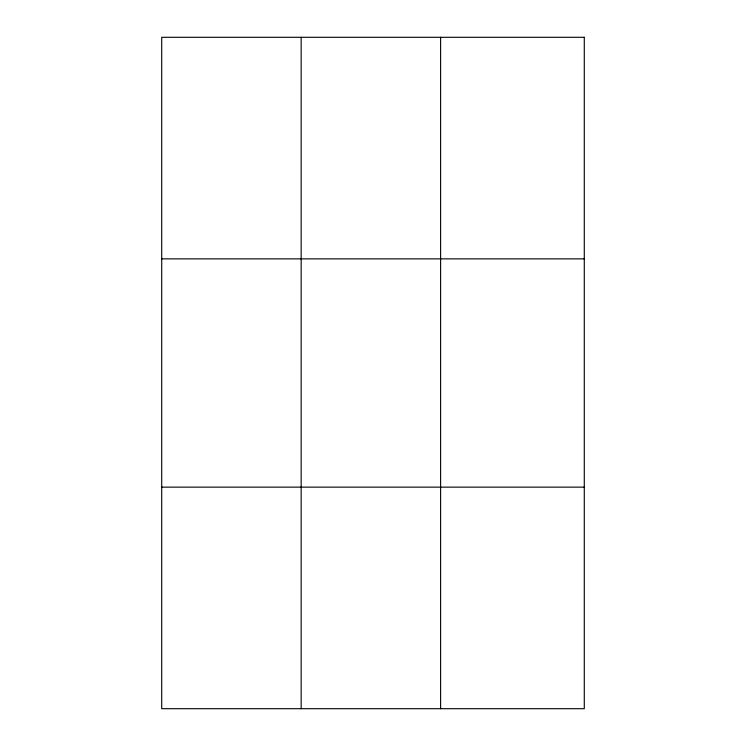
<?xml version="1.0" encoding="UTF-8"?>
<svg xmlns="http://www.w3.org/2000/svg" width="746" height="746" viewBox="0 0 746 746"><rect width="100%" height="100%" fill="white"/><g stroke="black" fill="none" stroke-linecap="round" stroke-linejoin="round"><path stroke-width="1.12" d="M301.16 37.3L301.16 708.7M440.606 37.3L440.606 708.7M161.714 258.862L584.286 258.862M161.714 487.138L584.286 487.138M584.286 37.3L584.286 708.7L161.714 708.7L161.714 37.3L584.286 37.3"/></g></svg>
